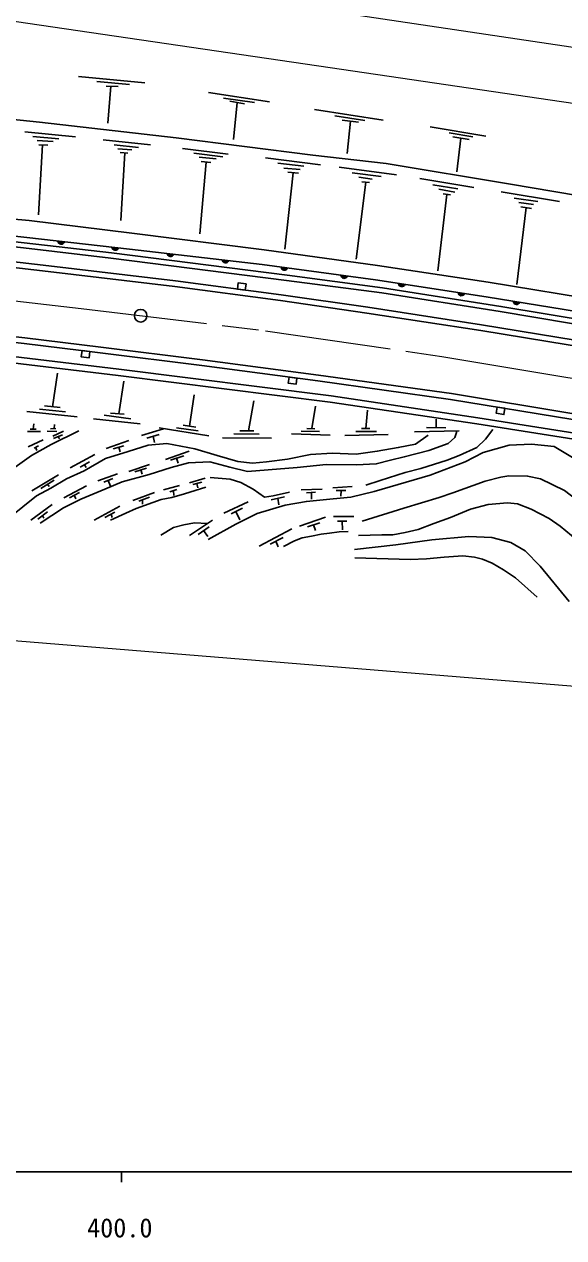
# Model space of a CAD drawing. Units: millimetres at full size, sheet at 1:1000; details may follow other scales. Extents: x 40000 to 680000, y 20000 to 380000.
# Drawn here: x 458744 to 510134, y 198715 to 314337 of the extents above; entities that cross this region are included whole.
import ezdxf
from ezdxf.enums import TextEntityAlignment as Align

# ---------------------------------------------------------------- set-up
doc = ezdxf.new("R2010")
doc.units = ezdxf.units.MM
doc.header["$LTSCALE"] = 1000
doc.linetypes.add('CHAIN', pattern=[18.5, 12, -1.5, 3.5, -1.5])
for name, color, linetype, lineweight in [('M-BGD', 7, 'Continuous', 25), ('M-BMK', 2, 'CHAIN', 13), ('M-BMK-SRVR', 3, 'Continuous', 25), ('M-STR-HTXT', 7, 'Continuous', 13), ('M-TTL-BAND', 7, 'Continuous', 25)]:
    doc.layers.add(name, color=color, linetype=linetype, lineweight=lineweight)
doc.styles.add('ＭＳ ゴシック', font='')
doc.styles.get('ＭＳ ゴシック').set_extended_font_data('MS Gothic')

msp = doc.modelspace()

# ---------------------------------------------------------------- hatches: boundary and pattern name
at = {"layer": 'M-BGD'}
for points in [[(461947, 293679, 0.84072), (462569, 293609)], [(467099, 293098, 0.84072), (467720, 293028)], [(472355, 292498, 0.84072), (472977, 292426)], [(477591, 291896, 0.84072), (478213, 291824)], [(483210, 291210, 0.84072), (483830, 291126)], [(488898, 290432, 0.84072), (489518, 290347)], [(494391, 289647, 0.84072), (495010, 289553)], [(500079, 288783, 0.84072), (500698, 288689)], [(505329, 287955, 0.84072), (505947, 287854)]]:
    msp.add_hatch(color=256, dxfattribs=at).paths.add_polyline_path(points)

# ---------------------------------------------------------------- linework, layer by layer
for p, q in [((463901, 309361), (470238, 308765)), ((465655, 308896), (468770, 308610)), ((466550, 308443), (467684, 308395)), ((466994, 308424), (466717, 304900)), ((476298, 307848), (482111, 306932)), ((477733, 307305), (480688, 306895)), ((478336, 307004), (479735, 306763)), ((479036, 306883), (478671, 303372)), ((486379, 306204), (492931, 305195)), ((488344, 305623), (491175, 305173)), ((458810, 304103), (463633, 303602)), ((489035, 305206), (490582, 304998)), ((489809, 305102), (489496, 302025)), ((497406, 304567), (502720, 303689)), ((459567, 303640), (462035, 303413)), ((459983, 303262), (461486, 303158)), ((466264, 303325), (470761, 302854)), ((499224, 303979), (501461, 303599)), ((499574, 303609), (501122, 303360)), ((500348, 303484), (499946, 300284)), ((460467, 302845), (460110, 296168)), ((460143, 302856), (460976, 302827)), ((467319, 302854), (469635, 302607)), ((467654, 302479), (469004, 302367)), ((467870, 302104), (468621, 302056)), ((468323, 302075), (467929, 295643)), ((473809, 302488), (478177, 301967)), ((474897, 302053), (477646, 301706)), ((475399, 301687), (477019, 301523)), ((476064, 301205), (475461, 294385)), ((475611, 301253), (476518, 301157)), ((481732, 301602), (486958, 300945)), ((482913, 301099), (485387, 300822)), ((488735, 300713), (494218, 300002)), ((483457, 300617), (485028, 300514)), ((484365, 300191), (483568, 292920)), ((483857, 300237), (484874, 300145)), ((489974, 300173), (492734, 299842)), ((490624, 299769), (491888, 299585)), ((496421, 299657), (501567, 298787)), ((491274, 299284), (490363, 291971)), ((490906, 299315), (491642, 299254)), ((497661, 299037), (500050, 298668)), ((498229, 298628), (499746, 298352)), ((504175, 298360), (509740, 297444)), ((499001, 298127), (498151, 290843)), ((498651, 298180), (499350, 298075)), ((505428, 297767), (507670, 297450)), ((505850, 297351), (507268, 297154)), ((506566, 296872), (505654, 289556)), ((506062, 296948), (507071, 296796)), ((461419, 277895), (461911, 281097)), ((467757, 277215), (468227, 280335)), ((474481, 276048), (474943, 279032)), ((460187, 277652), (462682, 277409)), ((460673, 277969), (462164, 277821)), ((480100, 275593), (480621, 278466)), ((486145, 275806), (486484, 277937)), ((491272, 275835), (491447, 277559)), ((459003, 277440), (463771, 276944)), ((465352, 276752), (469792, 276266)), ((466346, 277090), (468894, 276742)), ((466959, 277281), (468249, 277175)), ((497985, 275886), (497973, 276717)), ((459037, 275526), (460290, 275533)), ((459314, 275751), (459879, 275751)), ((459596, 275751), (459654, 276278)), ((460927, 275553), (461840, 275546)), ((461242, 275803), (461750, 275816)), ((461450, 275090), (462485, 275561)), ((461516, 274865), (462372, 275229)), ((461602, 275812), (461615, 276208)), ((469906, 275138), (472004, 275804)), ((470435, 274901), (471594, 275251)), ((471594, 275870), (476325, 275108)), ((473256, 275887), (475308, 275591)), ((473883, 276142), (475079, 275955)), ((478718, 275322), (481136, 275287)), ((479294, 275593), (480601, 275593)), ((484207, 275319), (487890, 275196)), ((485135, 275566), (486875, 275530)), ((485657, 275834), (486419, 275790)), ((489293, 275144), (493408, 275240)), ((490317, 275529), (492313, 275547)), ((490869, 275835), (491674, 275835)), ((495907, 275514), (500182, 275601)), ((497055, 275902), (498915, 275870)), ((459120, 274068), (460553, 274744)), ((459684, 273961), (460089, 274174)), ((459826, 274036), (459949, 273735)), ((462012, 275076), (462054, 274838)), ((466550, 273907), (468693, 274677)), ((467209, 273883), (468223, 274159)), ((467761, 274033), (467863, 273584)), ((471014, 275076), (471151, 274491)), ((477613, 274947), (482310, 274898)), ((463127, 272080), (465452, 273336)), ((472182, 272858), (474452, 273657)), ((472689, 272801), (473959, 273210)), ((473246, 272980), (473418, 272523)), ((464077, 272127), (464949, 272654)), ((464474, 272367), (464641, 272099)), ((468718, 271728), (470681, 272398)), ((469266, 271690), (470372, 272031)), ((469848, 271869), (469963, 271454)), ((459453, 269894), (462015, 271414)), ((460322, 270118), (461602, 270911)), ((465736, 270839), (467610, 271500)), ((466308, 270701), (467181, 271059)), ((466744, 270880), (466955, 270329)), ((474471, 270628), (475976, 271073)), ((474802, 270472), (475647, 270697)), ((475193, 270576), (475282, 270171)), ((460962, 270514), (461112, 270285)), ((462515, 269199), (464686, 270355)), ((463065, 269230), (464014, 269723)), ((463504, 269458), (463663, 269131)), ((469085, 268960), (471149, 269725)), ((472002, 269986), (473539, 270375)), ((472620, 269772), (473273, 270009)), ((472946, 269890), (472978, 269447)), ((485125, 269967), (487121, 270040)), ((485614, 269677), (486481, 269770)), ((486106, 269730), (486121, 269081)), ((488154, 270170), (489971, 270284)), ((488458, 269928), (489378, 269928)), ((488918, 269928), (488904, 269369)), ((459376, 267095), (461399, 268564)), ((465402, 267083), (467856, 268410)), ((469648, 268889), (470659, 269271)), ((470014, 269027), (470016, 268614)), ((477763, 267748), (480072, 268823)), ((482279, 269029), (483520, 269320)), ((482899, 269175), (482997, 268550)), ((460022, 267171), (460951, 267891)), ((460486, 267531), (460620, 267285)), ((466413, 267343), (467365, 267840)), ((467021, 267660), (467105, 267343)), ((478463, 267675), (479528, 268218)), ((478904, 267899), (479278, 267111)), ((484959, 266521), (487432, 267384)), ((488188, 267423), (490147, 267439)), ((474484, 265618), (476667, 267080)), ((475299, 265723), (476353, 266453)), ((475826, 266088), (476218, 265524)), ((481109, 264616), (484234, 266248)), ((485729, 266451), (486887, 266824)), ((486308, 266638), (486499, 266102)), ((488584, 266980), (489486, 266988)), ((489035, 266984), (489051, 266172)), ((482158, 264787), (483395, 265439)), ((482708, 265077), (482944, 264554))]:
    msp.add_line(p, q, dxfattribs=at)
for points in [[(514140, 287933), (502950, 289763), (492397, 291366), (481590, 292845), (468978, 294418), (459207, 295635), (448487, 296589), (436416, 297963), (423415, 298991), (412234, 299679), (400001, 300435), (386011, 301474), (371957, 302369), (354884, 303448), (341694, 304299), (330747, 305008), (328255, 305114), (329119, 305465), (331962, 306317), (335699, 307684), (340265, 309244), (344932, 310676), (353816, 313472)], [(541998, 292979), (538723, 293509), (530706, 294819), (519900, 296589), (505059, 299087), (493212, 301069), (486232, 301876), (473217, 303529), (460198, 305009), (446009, 306471), (434415, 307758), (423512, 308682), (415607, 309240), (401748, 310123), (391789, 310738), (380748, 311548), (371332, 312166), (363781, 312728), (358462, 313079)], [(318213, 305824), (323338, 304317), (327098, 303262), (330116, 303053), (337685, 302547), (347401, 301899), (355117, 301395), (367122, 300642), (379777, 299836), (400483, 298307), (434432, 295853), (446836, 294827), (458734, 293522), (467059, 292556), (483784, 290428), (492868, 289228), (504151, 287452), (517382, 285241), (541865, 281361), (559997, 278488), (563640, 277958), (567193, 277483), (569512, 277257)], [(318213, 305302), (323200, 303836), (327012, 302767), (330082, 302554), (337652, 302048), (347368, 301400), (355085, 300897), (367091, 300143), (379743, 299337), (400447, 297808), (434393, 295355), (446788, 294329), (458678, 293025), (466999, 292060), (483720, 289933), (492797, 288733), (504071, 286958), (517302, 284748), (541787, 280867), (559922, 277994), (563571, 277463), (567136, 276987), (569445, 276761)], [(295166, 303198), (314520, 302000), (328004, 301141), (340007, 300369), (352350, 299535), (372315, 298216), (388923, 297164), (400610, 296392), (415667, 295472), (429536, 294546), (440263, 293550), (449289, 292699), (461075, 291333), (473151, 289888), (483220, 288555), (491458, 287366), (502312, 285696), (514901, 283641), (527764, 281602), (539420, 279724), (554240, 277379), (566590, 275533), (569232, 275178)], [(564616, 277828), (560766, 279117), (548333, 281108), (535349, 283020), (523776, 284827), (513906, 286552), (502732, 288380), (492197, 289981), (481415, 291456), (468765, 292910), (459000, 294011), (448343, 295196), (436293, 296338), (423289, 297335), (412092, 298125), (399897, 299038), (385915, 300077), (371868, 300971), (354794, 302051), (341603, 302902), (330672, 303610), (324991, 303853)], [(307970, 301854), (314486, 301451), (327969, 300592), (339970, 299820), (352314, 298986), (372280, 297667), (388887, 296615), (400575, 295843), (415632, 294923), (429492, 293998), (440212, 293002), (449232, 292152), (461011, 290787), (473082, 289343), (483145, 288011), (491377, 286822), (502226, 285153), (514813, 283098), (527677, 281059), (539333, 279181), (554157, 276836), (566513, 274988), (569159, 274632)], [(293247, 295986), (308598, 294847), (320266, 294125), (332406, 293290), (343674, 292511), (353517, 291827), (367824, 290895), (380061, 290058), (388956, 289468), (402085, 288556), (412878, 287853), (425911, 286960), (445522, 285364), (458730, 283919), (465971, 283026), (475645, 281829), (486706, 280366), (499359, 278599), (511008, 276680), (525638, 274343), (544240, 271341), (560091, 268700), (568154, 267179)], [(304491, 295704), (308635, 295396), (320302, 294674), (332444, 293838), (343712, 293059), (353553, 292375), (367861, 291444), (380098, 290607), (388993, 290017), (402122, 289105), (412914, 288402), (425952, 287509), (445574, 285911), (458793, 284465), (466039, 283572), (475715, 282374), (486780, 280911), (499442, 279143), (511096, 277223), (525725, 274886), (544329, 271883), (560187, 269241), (568228, 267724)], [(309514, 289801), (312705, 290760), (315717, 290614), (317876, 290492), (322467, 291033), (326906, 291575), (328331, 291697), (336232, 291140), (346797, 290445), (359075, 289677), (371972, 288820), (387107, 287756), (400681, 286754), (416494, 285633), (433100, 284395), (452278, 282714), (467684, 280883), (487896, 278345), (501856, 276251), (521122, 273210), (540734, 269937), (553163, 267812), (567880, 265145)], [(309651, 290469), (312631, 291364), (315748, 291213), (317858, 291094), (322395, 291629), (326844, 292172), (328326, 292299), (336273, 291739), (346836, 291043), (359114, 290275), (372013, 289419), (387151, 288354), (400724, 287353), (416537, 286231), (433148, 284993), (452340, 283311), (467756, 281478), (487978, 278939), (501947, 276844), (521218, 273802), (540834, 270529), (553267, 268403), (567960, 265740)], [(453019, 267520), (454367, 268838), (456090, 270463), (457665, 271989), (459424, 273253), (461317, 274286), (463954, 275611)], [(460273, 266791), (462482, 268247), (464121, 269087), (466427, 270039), (468083, 270736), (470627, 271450), (472727, 272092), (474374, 272559), (476427, 272638), (478337, 272123), (480017, 271735), (481981, 271878), (484731, 272091), (487488, 272393), (490389, 272353), (492274, 272440), (493620, 272797), (494936, 273106), (497291, 273716), (499121, 274390), (499762, 274968), (499913, 275435), (499932, 275596)], [(491289, 270414), (492644, 270876), (495021, 271614), (496522, 272012), (499016, 272809), (500168, 273255), (501857, 274002), (502693, 274797), (503391, 275713)], [(457146, 267195), (458600, 268344), (459896, 269396), (461271, 270145), (462761, 271025), (464441, 271800), (466479, 272975), (468629, 273620), (470553, 274239), (472321, 274396), (474977, 273890), (477111, 273255), (479087, 272689), (480498, 272524), (481830, 272646), (483824, 272907), (486018, 273334), (488064, 273473), (490363, 273386), (492374, 273656), (494377, 273996), (496014, 274327), (497215, 275171)], [(476258, 265254), (478884, 266699), (480920, 267731), (483607, 268500), (485629, 268870), (488181, 269105), (489854, 269283), (492081, 269829), (497426, 271364), (500745, 272647), (502457, 273532), (504924, 274226), (507049, 274329), (509217, 274094), (511613, 272675), (513075, 270949), (513961, 269310), (515069, 267745), (516885, 265678), (519160, 263153), (520991, 260597), (521492, 259122), (521743, 257367)], [(476461, 271146), (478352, 271004), (479364, 270681), (480558, 270044), (481622, 269274), (482441, 269406), (484009, 269750)], [(490931, 266986), (494889, 268227), (498254, 269253), (499577, 269701), (502651, 270790), (504156, 271174), (504913, 271313), (506687, 271291), (507914, 271014), (510201, 269914), (512379, 268268), (514014, 266699), (515893, 264916), (517697, 262897), (518808, 261573), (519737, 260025), (520420, 258520), (520655, 257731)], [(466943, 267075), (468410, 267743), (469413, 268193), (471793, 269068), (472797, 269235), (474019, 269582), (476038, 270238)], [(517426, 258243), (516699, 259423), (515903, 260304), (514753, 261634), (513752, 262814), (512467, 264263), (511414, 265195), (509795, 266506), (508760, 267242), (507029, 268150), (505746, 268629), (504769, 268732), (502928, 268577), (501259, 268124), (499340, 267352), (497774, 266771), (496274, 266197), (495024, 265897), (493840, 265692), (492805, 265675), (490580, 265615)], [(471737, 265660), (472969, 266391), (473951, 266631), (474954, 266819), (476188, 266759)], [(483429, 264580), (484483, 265117), (485217, 265396), (486095, 265561), (487038, 265748), (487813, 265841), (488733, 265986), (489590, 266006)], [(490215, 264276), (494128, 264741), (497564, 265206), (501098, 265540), (503284, 265443), (505082, 264964), (506450, 264171), (507881, 262714), (510650, 259349)], [(507616, 259743), (505546, 261591), (504387, 262365), (503325, 262979), (502412, 263356), (501633, 263576), (500528, 263695), (498742, 263553), (497047, 263404), (495504, 263349), (490229, 263506)]]:
    msp.add_lwpolyline(points, dxfattribs=at)
for points in [[(479048, 289108), (479792, 289009), (479870, 289604), (479127, 289703)], [(464996, 283146), (464251, 283238), (464178, 282642), (464922, 282551)], [(484717, 280629), (483973, 280727), (483894, 280132), (484638, 280034)], [(504538, 277746), (503798, 277868), (503701, 277276), (504441, 277154)]]:
    msp.add_lwpolyline(points, close=True, dxfattribs=at)
for centre, start, end in [((462264, 293698), 183.457, 343.67473), ((467416, 293117), 183.457, 343.67473), ((472672, 292516), 183.33388, 343.55161), ((477909, 291914), 183.33388, 343.55161), ((483528, 291222), 182.09863, 342.31636), ((489216, 290444), 182.09863, 342.31636), ((494709, 289654), 181.25206, 341.46979), ((500396, 288790), 181.25206, 341.46979), ((505647, 287958), 180.60103, 340.81876)]:
    msp.add_arc(centre, 318, start, end, dxfattribs=at)
at = {"layer": 'M-BMK'}
msp.add_lwpolyline([(289215, 299796), (319086, 297854), (345472, 296104), (363944, 294883), (381543, 293587), (399782, 292445), (427690, 290618), (453799, 288462), (464179, 287247), (481739, 285134), (498514, 282685), (510157, 280749), (525521, 278217), (547171, 274707), (560856, 272429), (568694, 271186)], dxfattribs=at)
at = {"layer": 'M-BMK-SRVR'}
msp.add_circle((469833, 286567), 600, dxfattribs=at)
at = {"layer": 'M-STR-HTXT'}
for points in [[(319100, 329235), (338428, 328885), (370368, 326913), (441901, 322477), (531932, 309048), (572990, 303060)], [(330338, 324317), (383298, 320913), (439781, 317311), (487899, 310217), (548834, 301247), (562278, 299303)], [(308627, 267113), (440157, 257063), (565415, 246855)]]:
    msp.add_lwpolyline(points, dxfattribs=at)
at = {"layer": 'M-TTL-BAND'}
for p, q in [((40000, 205000), (579000, 205000)), ((468000, 205000), (468000, 204000))]:
    msp.add_line(p, q, dxfattribs=at)

# ---------------------------------------------------------------- texts
at = {"layer": 'M-TTL-BAND', "style": 'ＭＳ ゴシック'}
msp.add_text('400.0', height=1833, dxfattribs=at).set_placement((467844, 198195), align=Align.BOTTOM_CENTER)

doc.saveas('drawing.dxf')
